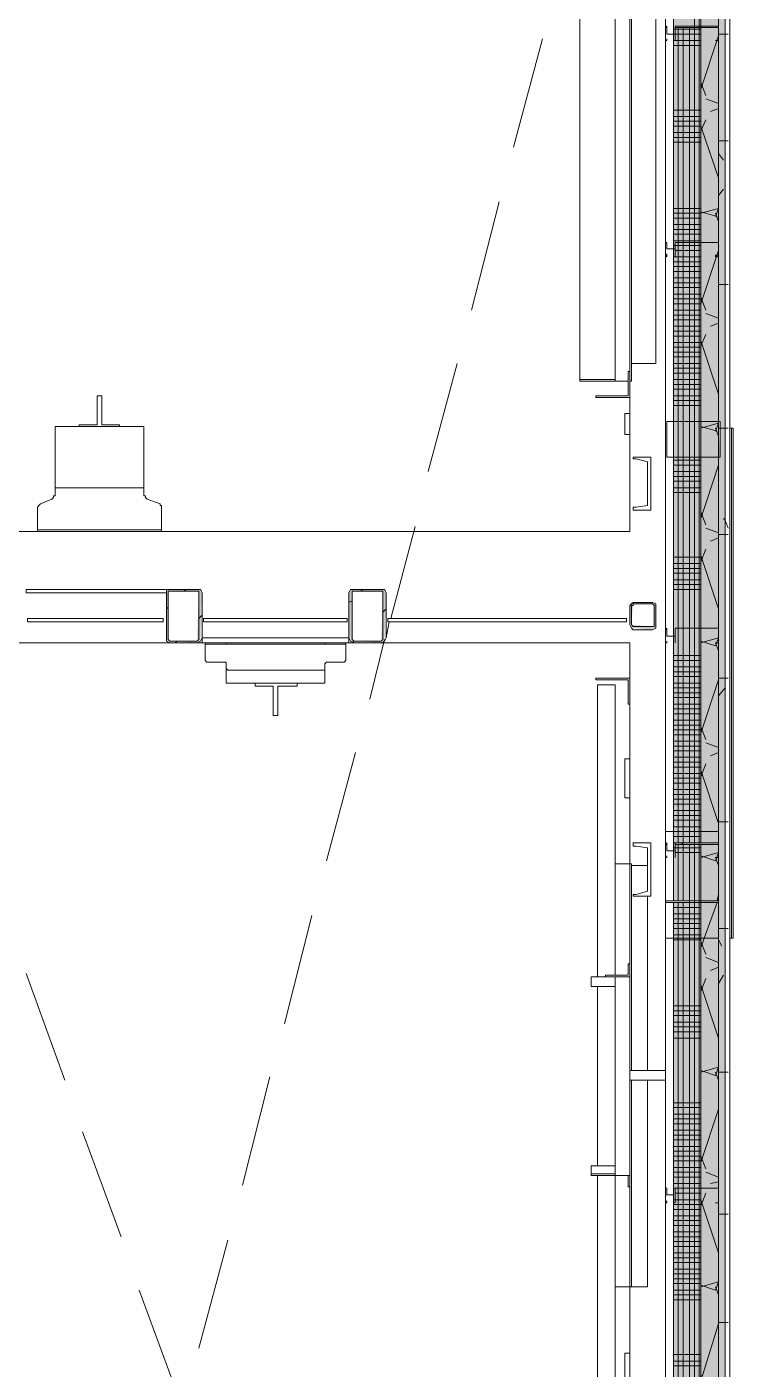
# Model space of a CAD drawing. Header units: metres. Extents: x 29 to 268, y -7 to 151.
# Drawn here: x 58.235 to 60.24, y 28.981 to 32.792 of the extents above; entities that cross this region are included whole.
import ezdxf

# ---------------------------------------------------------------- set-up
doc = ezdxf.new("R2010")
doc.units = ezdxf.units.M
doc.layers.add('PDF2_Geometry', color=7, linetype='Continuous', true_color=0xaaaaaa)
doc.layers.add('PDF2_Solid Fills', color=7, linetype='Continuous', true_color=0xffffff)

msp = doc.modelspace()

# ---------------------------------------------------------------- hatches: boundary and pattern name
at = {"layer": 'PDF2_Solid Fills', "lineweight": 0, "transparency": 33554559}
for points in [[(60.2038, 31.6712), (60.1992, 31.5704), (60.1992, 25.1674), (60.2175, 25.1674), (60.2175, 33.8987), (60.1992, 33.8987), (60.1992, 31.6712)], [(60.2038, 31.6712), (60.1992, 31.5704), (60.1992, 25.1674), (60.2175, 25.1674), (60.2175, 33.8987), (60.1992, 33.8987), (60.1992, 31.6712)], [(59.9471, 31.0937), (59.9517, 31.0983), (59.9563, 31.1533), (60.0159, 31.1533), (60.0159, 31.0891), (59.9563, 31.0937), (59.9517, 31.0937), (59.9517, 31.0845), (59.9563, 31.0845), (60.011, 31.0799), (60.0113, 31.0799), (60.0113, 31.0845), (60.0204, 31.0845), (60.0204, 31.1579), (59.9517, 31.1579), (59.9471, 31.1533)]]:
    msp.add_hatch(color=256, dxfattribs=at).paths.add_polyline_path(points)
h = msp.add_hatch(color=256, dxfattribs=at)
h.paths.add_polyline_path([(60.1488, 26.2537), (60.1992, 26.2537), (60.1992, 33.8483), (60.1488, 33.8483)])
h.paths.add_polyline_path([(60.1992, 26.2491), (60.1488, 26.2491), (60.1488, 25.1812), (60.1992, 25.1812)])
h = msp.add_hatch(color=256, dxfattribs=at)
h.paths.add_polyline_path([(60.1488, 26.2537), (60.1992, 26.2537), (60.1992, 33.8483), (60.1488, 33.8483)])
h.paths.add_polyline_path([(60.1992, 26.2491), (60.1488, 26.2491), (60.1488, 25.1812), (60.1992, 25.1812)])
h = msp.add_hatch(color=256, dxfattribs=at)
h.paths.add_polyline_path([(60.0709, 30.507), (60.0755, 30.507), (60.0755, 30.31), (60.1488, 30.31), (60.1488, 33.775), (60.0709, 33.775), (60.0709, 33.7475), (60.0755, 33.7475), (60.0709, 33.1241)])
h.paths.add_polyline_path([(60.1488, 26.35), (60.0709, 26.35), (60.0709, 26.2537), (60.1488, 26.2537)])
h.paths.add_polyline_path([(60.1488, 26.2491), (60.0709, 26.2491), (60.0709, 25.2317), (60.1488, 25.2317)])
h.paths.add_polyline_path([(60.0709, 26.3545), (60.1488, 26.3545), (60.1488, 30.3054), (60.0709, 30.3054), (60.0709, 28.8616), (60.0755, 28.8616), (60.0709, 27.7524)])
h = msp.add_hatch(color=256, dxfattribs=at)
h.paths.add_polyline_path([(60.0709, 30.31), (60.1488, 30.31), (60.1488, 33.775), (60.0709, 33.775), (60.0709, 33.7475), (60.0755, 33.7475), (60.0709, 33.1241)])
h.paths.add_polyline_path([(60.1488, 26.2491), (60.0709, 26.2491), (60.0709, 25.2317), (60.1488, 25.2317)])
h.paths.add_polyline_path([(60.1488, 26.35), (60.0709, 26.35), (60.0709, 26.2537), (60.1488, 26.2537)])
h.paths.add_polyline_path([(60.1488, 30.3054), (60.0709, 30.3054), (60.0709, 26.3545), (60.1488, 26.3545)])
h = msp.add_hatch(color=256, dxfattribs=at)
h.paths.add_polyline_path([(58.7279, 31.0525), (58.7325, 31.1946), (58.6317, 31.1946), (58.6317, 31.0479), (58.6409, 31.0525), (58.6363, 31.0525), (58.6363, 31.19), (58.7233, 31.19), (58.7187, 31.0525), (58.7279, 31.0479)])
h.paths.add_polyline_path([(58.6409, 31.0479), (58.7176, 31.0434), (58.7187, 31.0434), (58.7187, 31.0479)])
h = msp.add_hatch(color=256, dxfattribs=at)
h.paths.add_polyline_path([(59.2505, 31.0525), (59.255, 31.1928), (59.255, 31.1946), (59.1542, 31.1946), (59.1496, 31.19), (59.1496, 31.0571), (59.1542, 31.0571), (59.1542, 31.0479), (59.1633, 31.0525), (59.1587, 31.0525), (59.1587, 31.19), (59.2459, 31.19), (59.2413, 31.0525), (59.2505, 31.0479)])
h.paths.add_polyline_path([(59.1633, 31.0479), (59.2401, 31.0434), (59.2413, 31.0434), (59.2413, 31.0479)])

# ---------------------------------------------------------------- linework, layer by layer
at = {"layer": 'PDF2_Geometry', "lineweight": 0}
for points in [[(56.7525, 30.8325), (57.5821, 30.8325), (57.5821, 27.2758), (56.7708, 27.2758), (56.5875, 27.2758), (56.5875, 25.3324), (56.5875, 25.1491), (57.5821, 25.1491), (60.0479, 25.1491), (60.2313, 25.1491), (60.2313, 33.7475), (60.2313, 33.9308), (56.7525, 33.9308), (56.7525, 33.7475), (56.7525, 31.0158)], [(60.2313, 25.1491), (60.2313, 33.9125), (60.2175, 33.9125), (60.2175, 25.1491), (60.2313, 25.1491), (60.2313, 33.9308)], [(59.9471, 33.72), (59.9471, 31.3595), (56.9358, 31.3595), (56.9358, 33.72), (59.9471, 33.72), (59.9471, 31.3595), (56.9358, 31.3595), (56.9358, 33.72)], [(60.1992, 28.9396), (60.1992, 30.2046), (60.1992, 30.507), (60.1992, 31.5704), (60.1992, 31.6712), (60.1992, 33.0233), (60.1992, 31.6712), (60.1992, 31.5704), (60.1992, 30.507), (60.1992, 30.2046)], [(60.0755, 32.7712), (60.0525, 32.7712), (60.0525, 32.7896), (60.0479, 32.7896), (60.0479, 32.7529), (60.0525, 32.7529), (60.0525, 32.7575), (60.0525, 32.7529), (60.0479, 32.7529), (60.0479, 32.7896), (60.0525, 32.7942), (60.0525, 32.7896), (60.0525, 32.7712), (60.0755, 32.7712), (60.0755, 32.7896), (60.0755, 32.7942), (60.1992, 32.7942), (60.1992, 32.7896), (60.1992, 32.7529), (60.1901, 32.7529), (60.1992, 32.7529), (60.1992, 32.7896), (60.0755, 32.7896), (60.0755, 32.7529)], [(60.0755, 32.1617), (60.0525, 32.1617), (60.0525, 32.1799), (60.0479, 32.1799), (60.0479, 32.1433), (60.0525, 32.1433), (60.0525, 32.1479), (60.0525, 32.1433), (60.0525, 32.1388), (60.0479, 32.1433), (60.0479, 32.1799), (60.0525, 32.1799), (60.0525, 32.1617), (60.0755, 32.1617), (60.0755, 32.1799), (60.1992, 32.1799), (60.1992, 32.1433), (60.1992, 32.1388), (60.1901, 32.1388), (60.1901, 32.1433), (60.1992, 32.1433), (60.1992, 32.1799), (60.0755, 32.1799), (60.0755, 32.1388)], [(59.8509, 31.74), (59.9471, 31.74), (59.9471, 31.8133), (59.9425, 31.8133), (59.9425, 31.7446), (59.8509, 31.7446)], [(59.9425, 31.8041), (59.9425, 31.7675)], [(59.9425, 31.8041), (59.9425, 31.7675)], [(59.9471, 31.7675), (59.9471, 31.8041)], [(59.9471, 31.7675), (59.9471, 31.8041)], [(58.4483, 31.7446), (58.4346, 31.7446), (58.4346, 31.6621), (58.3841, 31.6621), (58.3841, 31.6575), (58.4987, 31.6575), (58.4987, 31.6621), (58.4483, 31.6621)], [(59.9471, 31.6437), (59.9471, 31.6391), (59.9471, 31.6437), (59.9471, 31.6758), (59.9471, 31.6804), (59.9471, 31.6758), (59.9471, 31.6804), (59.9471, 31.6758), (59.9471, 31.6437), (59.9471, 31.6391)], [(60.0525, 31.6712), (60.0525, 31.5979), (60.0525, 31.6712), (60.2038, 31.6712)], [(60.2038, 31.6483), (60.2038, 31.6712)], [(58.5583, 31.4833), (58.5629, 31.4833), (58.5675, 31.4833), (58.5675, 31.4879), (58.5675, 31.6437), (58.5675, 31.6483), (58.5675, 31.6529), (58.5675, 31.6575), (58.3154, 31.6575), (58.3154, 31.6529), (58.3154, 31.6483), (58.3154, 31.6437), (58.3154, 31.4879), (58.3154, 31.4833), (58.32, 31.4833), (58.3246, 31.4833)], [(60.2359, 31.6529), (60.2313, 31.6529), (60.2313, 30.2046), (60.2404, 30.2046), (60.2359, 30.2046)], [(60.2359, 31.6529), (60.2359, 30.2046), (60.2313, 30.2046), (60.2313, 31.6529), (60.2404, 31.6529)], [(60.2313, 30.2046), (60.2313, 31.6529)], [(60.2404, 30.2046), (60.2404, 31.6529)], [(60.2404, 30.2046), (60.2404, 31.6529)], [(59.9563, 31.4192), (59.9563, 31.4237), (59.9563, 31.4283), (59.9609, 31.4283), (59.9654, 31.4283), (59.9975, 31.4329), (59.9975, 31.5566), (59.9654, 31.5658), (59.9609, 31.5658), (59.9563, 31.5658), (59.9563, 31.5704), (60.0067, 31.5704), (60.0067, 31.4192)], [(58.6317, 31.1854), (58.6317, 31.1946), (58.2329, 31.1946), (58.2329, 31.1854)], [(58.7325, 31.1854), (58.7279, 31.1946), (58.7187, 31.1946), (58.6409, 31.1946), (58.6317, 31.1946), (58.6317, 31.1854), (58.6317, 31.0571), (58.6317, 31.0479), (58.6409, 31.0433), (58.7187, 31.0433), (58.7279, 31.0479), (58.7325, 31.0571)], [(58.6409, 31.19), (58.7187, 31.19), (58.7233, 31.19), (58.7233, 31.1854), (58.7233, 31.0571), (58.7233, 31.0525), (58.7187, 31.0479), (58.6409, 31.0479), (58.6363, 31.0525), (58.6363, 31.0571), (58.6363, 31.1854), (58.6363, 31.19)], [(59.255, 31.1854), (59.2505, 31.1946), (59.2413, 31.1946), (59.1633, 31.1946), (59.1542, 31.1946), (59.1496, 31.1854), (59.1496, 31.0571), (59.1542, 31.0479), (59.1633, 31.0433), (59.2413, 31.0433), (59.2505, 31.0479), (59.255, 31.0571)], [(59.1633, 31.19), (59.2413, 31.19), (59.2459, 31.19), (59.2459, 31.1854), (59.2459, 31.0571), (59.2459, 31.0525), (59.2413, 31.0479), (59.1633, 31.0479), (59.1587, 31.0525), (59.1587, 31.0571), (59.1587, 31.1854), (59.1587, 31.19)], [(59.9471, 31.0937), (59.9517, 31.0845), (59.9563, 31.0799), (60.0113, 31.0799), (60.0205, 31.0845), (60.0205, 31.0937), (60.0205, 31.1487), (60.0205, 31.1533), (60.0113, 31.1579), (59.9563, 31.1579), (59.9517, 31.1533), (59.9471, 31.1487)], [(60.0113, 31.0891), (59.9563, 31.0891), (59.9517, 31.0937), (59.9517, 31.1487), (59.9563, 31.1487), (59.9563, 31.1533), (60.0113, 31.1533), (60.0159, 31.1487), (60.0159, 31.0937), (60.0159, 31.0891)], [(58.2375, 31.1029), (58.6225, 31.1029), (58.6225, 31.1121), (58.2375, 31.1121)], [(58.2375, 31.1029), (58.2375, 31.1121), (58.6225, 31.1121), (58.6225, 31.1029)], [(58.7371, 31.1029), (59.145, 31.1029), (59.145, 31.1121), (58.7371, 31.1121)], [(58.7371, 31.1029), (58.7371, 31.1121), (59.145, 31.1121), (59.145, 31.1029)], [(58.7371, 31.1029), (58.7371, 31.1121), (59.145, 31.1121), (59.145, 31.1029)], [(58.7555, 31.1121), (58.7371, 31.1121)], [(59.145, 31.1121), (59.1267, 31.1121)], [(59.2596, 31.1029), (59.9379, 31.1029), (59.9379, 31.1121), (59.2596, 31.1121)], [(60.0755, 31.0616), (60.0525, 31.0616), (60.0525, 31.0799), (60.0479, 31.0799), (60.0479, 31.0433), (60.0525, 31.0433), (60.0525, 31.0479), (60.0525, 31.0433), (60.0479, 31.0433), (60.0479, 31.0799), (60.0525, 31.0845), (60.0525, 31.0799), (60.0525, 31.0662), (60.0525, 31.0616), (60.0755, 31.0616), (60.0755, 31.0799), (60.0755, 31.0845), (60.1992, 31.0845), (60.1992, 31.0799), (60.1992, 31.0433), (60.1901, 31.0433), (60.1992, 31.0433), (60.1992, 31.0799), (60.1992, 31.0845), (60.0755, 31.0845), (60.0755, 31.0799), (60.0755, 31.0433)], [(59.9471, 31.0433), (59.9471, 28.3437), (57.7563, 28.3437), (57.7563, 31.0433), (59.9471, 31.0433), (59.9471, 28.3437), (57.7563, 28.3437), (57.7563, 31.0433)], [(59.1496, 31.0433), (59.1496, 31.0571), (58.7325, 31.0571), (58.7325, 31.0433), (58.7509, 31.0433), (58.7921, 31.0433), (58.8105, 31.0433), (59.0717, 31.0433), (59.09, 31.0433), (59.1359, 31.0433)], [(59.1496, 31.0433), (59.1496, 31.0571), (58.7325, 31.0571), (58.7325, 31.0433)], [(58.8105, 30.9654), (58.8059, 30.9654), (58.8013, 30.97), (58.8013, 30.9791), (58.8013, 30.9837), (58.8013, 30.9883), (58.7967, 30.9883), (58.7921, 30.9883), (58.7509, 30.9883), (58.7463, 30.9883), (58.7417, 30.9929), (58.7417, 30.9975), (58.7417, 31.0342), (58.7417, 31.0388), (58.7463, 31.0388), (58.7509, 31.0388), (58.7921, 31.0388), (58.7967, 31.0388), (58.8013, 31.0388), (58.8059, 31.0388), (58.8105, 31.0388), (59.0717, 31.0388), (59.0763, 31.0388), (59.0809, 31.0388), (59.0855, 31.0388), (59.09, 31.0388), (59.1359, 31.0388), (59.1404, 31.0388), (59.1404, 31.0342), (59.1404, 30.9975), (59.1404, 30.9929), (59.1359, 30.9883), (59.09, 30.9883), (59.0855, 30.9883), (59.0809, 30.9837), (59.0809, 30.9791), (59.0809, 30.97), (59.0809, 30.9654), (59.0763, 30.9654), (59.0717, 30.9654)], [(58.8013, 31.0388), (58.8013, 31.0433)], [(59.0809, 31.0433), (59.0809, 31.0388)], [(58.9342, 30.8371), (58.9479, 30.8371), (58.9479, 30.9196), (59.0029, 30.9196), (59.0029, 30.9287), (58.8837, 30.9287), (58.8837, 30.9196), (58.9342, 30.9196)], [(59.8509, 30.9425), (59.8509, 30.9379), (59.9425, 30.9379), (59.9425, 30.8692), (59.9471, 30.8692), (59.9471, 30.9425)], [(59.9425, 30.9196), (59.9425, 30.8783)], [(59.9425, 30.9196), (59.9425, 30.8783)], [(59.9471, 30.8783), (59.9471, 30.9196)], [(59.9471, 30.8783), (59.9471, 30.9196)], [(60.1992, 30.507), (60.1992, 30.5345), (60.1992, 30.507), (60.0479, 30.507), (60.0479, 30.585), (60.0479, 30.507)], [(59.9563, 30.3237), (59.9563, 30.3283), (59.9609, 30.3283), (59.9654, 30.3283), (59.9975, 30.3375), (59.9975, 30.4612), (59.9654, 30.4658), (59.9609, 30.4658), (59.9563, 30.4658), (59.9563, 30.4704), (59.9563, 30.475), (60.0067, 30.475), (60.0067, 30.3237)], [(60.0755, 30.452), (60.0525, 30.452), (60.0525, 30.4704), (60.0479, 30.4704), (60.0479, 30.4337), (60.0525, 30.4337), (60.0525, 30.4383), (60.0525, 30.4337), (60.0479, 30.4337), (60.0479, 30.4704), (60.0525, 30.475), (60.0525, 30.4704), (60.0525, 30.452), (60.0755, 30.452), (60.0755, 30.4704), (60.0755, 30.475), (60.1992, 30.475), (60.1992, 30.4704), (60.1992, 30.4337), (60.1901, 30.4337), (60.1992, 30.4337), (60.1992, 30.4704), (60.0755, 30.4704), (60.0755, 30.4337)], [(60.1488, 30.4704), (60.1488, 30.3054), (60.1488, 30.2046), (60.1488, 29.4942), (60.1488, 28.9624), (60.1488, 28.8616), (60.1488, 28.3712), (60.1488, 27.8624), (60.1488, 27.7524), (60.1488, 27.592), (60.1488, 26.8816), (60.1488, 26.3545), (60.1488, 26.8816), (60.1488, 27.592), (60.1488, 27.7524), (60.1488, 27.8624), (60.1488, 28.3712), (60.1488, 28.8616), (60.1488, 28.9624), (60.1488, 29.4942), (60.1488, 30.2046), (60.1488, 30.3054)], [(59.8555, 30.397), (59.8555, 30.0946)], [(60.1992, 30.2825), (60.1992, 30.3054), (60.0479, 30.3054), (60.0479, 30.232), (60.0479, 30.31), (60.1992, 30.31)], [(60.0709, 30.3054), (60.0709, 30.2046), (60.0709, 28.9624), (60.0709, 28.8616), (60.0709, 27.7524), (60.0709, 27.592), (60.0709, 26.3545), (60.0709, 27.592), (60.0709, 27.7524), (60.0709, 28.8616), (60.0709, 28.9624), (60.0709, 30.2046)], [(60.1992, 30.2046), (60.1992, 30.2825), (60.1992, 30.2046), (60.0479, 30.2046)], [(60.0479, 30.232), (60.0479, 30.2046)], [(59.8783, 30.0946), (59.9471, 30.0946), (59.9471, 30.1312), (59.9425, 30.1312), (59.9425, 30.0991), (59.8783, 30.0991)], [(59.9059, 30.067), (59.8371, 30.067), (59.8371, 30.0946), (59.9059, 30.0946)], [(59.8555, 30.067), (59.8555, 29.815)], [(59.8555, 30.067), (59.8555, 29.5583), (59.8555, 29.815), (59.8555, 29.5583), (59.8555, 29.815)], [(59.8371, 29.5583), (59.9059, 29.5583), (59.9059, 29.5354), (59.9059, 29.5308), (59.8371, 29.5308), (59.8371, 29.5354)], [(59.8371, 29.5354), (59.9059, 29.5354)], [(59.8783, 29.5308), (59.9425, 29.5308), (59.9425, 29.4987), (59.9471, 29.4987), (59.9471, 29.5308)], [(60.0709, 29.4758), (60.0525, 29.4758), (60.0479, 29.4758), (60.0479, 29.4942), (60.0479, 29.4529), (60.0479, 29.4574), (60.0525, 29.4574), (60.0525, 29.4529), (60.0479, 29.4529), (60.0479, 29.4942), (60.0525, 29.4942), (60.0525, 29.4758), (60.0709, 29.4758), (60.0709, 29.4942), (60.0755, 29.4942), (60.1992, 29.4942), (60.1992, 29.4529), (60.1901, 29.4529), (60.1992, 29.4529), (60.1992, 29.4942), (60.0755, 29.4942), (60.0755, 29.4529), (60.0709, 29.4529)]]:
    msp.add_lwpolyline(points, close=True, dxfattribs=at)
for points in [[(60.2313, 25.1491), (60.2313, 33.7475), (60.2313, 33.9125), (60.2313, 33.9308), (60.2313, 33.9354), (59.7821, 33.9354), (60.2313, 33.9354), (60.2313, 33.9308), (59.8463, 33.9308), (60.2313, 33.9308), (60.2313, 33.9125)], [(60.2175, 25.1674), (60.2175, 33.7475), (60.2175, 33.8987), (60.2175, 33.9125), (56.7663, 33.9125), (56.7663, 33.8987), (56.7663, 33.7475), (56.7663, 31.0158), (56.7663, 30.8646), (56.7663, 30.8462), (57.5821, 30.8462), (57.5959, 30.8462), (57.5959, 27.262)], [(56.7845, 31.0158), (56.7845, 31.5658), (56.7845, 32.1754), (56.7845, 32.785), (56.7845, 33.3946), (56.7845, 33.7475), (56.7845, 33.8483), (56.7845, 33.8987), (56.9313, 33.8987), (57.5637, 33.8987), (58.1733, 33.8987), (58.7829, 33.8987), (59.3925, 33.8987), (60.0021, 33.8987), (60.1992, 33.8987), (60.1992, 33.8483), (60.1992, 33.7475), (60.1992, 33.0967), (60.1992, 33.8987), (60.2175, 33.8987), (60.2175, 25.1674)], [(60.1992, 33.0967), (60.1992, 33.8483), (60.1488, 33.8483), (60.1488, 33.7475), (60.1488, 33.2204), (60.1488, 33.1241), (60.1488, 33.0233), (60.1488, 32.7896), (60.1488, 32.1799), (60.1488, 31.6712), (60.1488, 31.5704), (60.1488, 31.0845), (60.1488, 30.507), (60.1488, 30.475)], [(60.0433, 33.7475), (60.0709, 33.7475), (60.0709, 33.775), (60.0387, 33.775), (60.0709, 33.775), (60.0709, 33.7475), (60.0709, 33.1241), (60.0709, 33.0233), (60.0709, 31.6712), (60.0709, 31.5704), (60.0709, 30.507), (60.0709, 30.31), (60.0709, 30.507), (60.0709, 31.5704), (60.0709, 31.6712), (60.0709, 33.0233), (60.0709, 33.1241), (60.0709, 33.7475), (60.0479, 33.7475), (60.0479, 25.3324)], [(60.0433, 33.7475), (60.0479, 33.7475), (60.0479, 25.3324), (57.7609, 25.3324), (57.7609, 31.0158), (57.7379, 31.0158), (57.5821, 31.0158), (56.9358, 31.0158), (56.9358, 33.7475)], [(59.805, 32.4549), (59.805, 31.8179), (59.805, 32.4504), (59.805, 31.8179), (59.805, 33.6329)], [(59.805, 33.6329), (59.805, 31.7904), (59.9059, 31.7904), (59.9059, 32.9958), (59.9059, 31.7858), (59.9425, 31.7858), (59.805, 31.7858), (59.805, 31.8133)], [(59.9517, 33.0829), (59.9517, 31.7858), (59.9471, 31.7858), (59.9517, 31.7858), (59.9517, 31.8362), (60.0205, 31.8362), (60.0205, 33.0371)], [(59.805, 31.8362), (59.805, 33.0371)], [(60.0709, 33.0233), (60.0709, 31.6712), (60.0709, 31.5704), (60.0709, 30.507), (60.0709, 30.31)], [(60.1488, 33.0233), (60.1488, 32.7896), (60.1488, 32.1799), (60.1488, 31.6712), (60.1488, 31.5704), (60.1488, 31.0845), (60.1488, 30.507), (60.1488, 30.475), (60.1488, 30.507), (60.1488, 31.0845), (60.1488, 31.5704), (60.1488, 31.6712), (60.1488, 32.1799), (60.1488, 32.7896), (60.1488, 33.0233)], [(60.1992, 28.9396), (60.1992, 30.2046), (60.1992, 30.507), (60.1992, 31.5704), (60.1992, 31.6712), (60.1992, 33.0233)], [(60.0755, 32.7896), (60.0755, 32.7896)], [(60.1992, 32.7896), (60.1992, 32.7896)], [(59.6171, 32.4504), (59.6996, 32.7575)], [(60.0525, 32.7712), (60.0525, 32.7712)], [(60.0525, 32.7712), (60.0525, 32.7712)], [(60.0525, 32.7575), (60.0525, 32.7575)], [(60.0755, 32.7529), (60.0755, 32.7529)], [(60.1901, 32.7529), (60.1901, 32.7529)], [(60.1992, 32.7529), (60.1992, 32.7529)], [(60.1992, 32.7529), (60.1992, 32.7529)], [(59.805, 32.4367), (59.805, 32.4229)], [(59.4979, 31.9875), (59.5759, 32.2946)], [(60.0755, 32.1799), (60.0755, 32.1799)], [(60.0755, 32.1799), (60.0755, 32.1799)], [(60.1763, 32.1799), (60.1763, 32.1799)], [(60.1992, 32.1799), (60.1992, 32.1799)], [(60.1992, 32.1799), (60.1992, 32.1799)], [(60.0525, 32.1617), (60.0525, 32.1617)], [(60.0525, 32.1617), (60.0525, 32.1617)], [(60.0525, 32.1479), (60.0525, 32.1479)], [(60.0755, 32.1388), (60.0755, 32.1388)], [(60.1992, 32.1433), (60.1992, 32.1433)], [(59.3742, 31.5291), (59.4567, 31.8362)], [(59.9471, 31.6942), (59.9471, 31.6345), (59.9471, 31.6942), (59.9425, 31.6942), (59.9333, 31.6942), (59.9333, 31.6345), (59.9425, 31.6345), (59.9471, 31.6345)], [(60.1671, 31.6712), (60.1671, 31.6712)], [(60.2038, 31.6483), (60.2038, 31.6483)], [(60.2038, 31.6483), (60.2038, 31.5704)], [(60.2038, 31.6483), (60.2038, 31.6483)], [(60.2038, 31.5704), (60.2038, 31.6483)], [(60.2313, 31.6529), (60.2359, 31.6529)], [(60.2313, 31.6529), (60.2404, 31.6529), (60.2359, 31.6529)], [(60.2313, 30.2046), (60.2313, 31.6529)], [(60.2313, 31.6529), (60.2313, 30.2046)], [(60.0525, 31.5979), (60.0525, 31.5979)], [(60.0525, 31.5979), (60.0525, 31.5704)], [(60.0525, 31.5979), (60.0525, 31.5979)], [(60.0525, 31.5704), (60.0525, 31.5979)], [(58.5675, 31.575), (58.5675, 31.4696), (58.5675, 31.465), (58.5675, 31.4604), (58.5721, 31.4604), (58.5721, 31.4558), (58.5767, 31.4512), (58.6133, 31.4375), (58.6133, 31.4329), (58.6179, 31.4329), (58.6179, 31.4283), (58.6179, 31.3733), (58.6179, 31.3687), (58.6179, 31.3641), (58.265, 31.3641), (58.265, 31.3687), (58.265, 31.3733), (58.265, 31.4283), (58.2696, 31.4329), (58.2742, 31.4375), (58.3063, 31.4512), (58.3109, 31.4558), (58.3109, 31.4604), (58.3154, 31.4604), (58.3154, 31.465), (58.3154, 31.4696), (58.3154, 31.575)], [(60.2038, 31.5704), (60.0525, 31.5704)], [(60.0525, 31.5704), (60.2038, 31.5704)], [(60.0663, 31.5704), (60.0663, 31.5704)], [(60.1901, 31.5704), (60.1901, 31.5704)], [(60.2038, 31.5842), (60.2038, 31.5842)], [(58.6179, 31.3733), (58.6179, 31.3687), (58.6179, 31.3641), (58.6179, 31.3595), (58.265, 31.3595), (58.265, 31.3641), (58.265, 31.3687), (58.265, 31.3733)], [(59.2687, 31.1121), (59.3375, 31.3733)], [(58.2879, 31.3641), (58.3063, 31.3641)], [(58.3063, 31.3595), (58.2879, 31.3595)], [(58.5767, 31.3641), (58.595, 31.3641)], [(58.595, 31.3595), (58.5767, 31.3595)], [(58.6821, 31.19), (58.6867, 31.1946)], [(59.1817, 31.19), (59.1909, 31.1946)], [(58.6317, 31.1396), (58.6363, 31.1442)], [(59.1496, 31.1579), (59.1587, 31.1625)], [(59.2459, 31.1304), (59.255, 31.1396)], [(58.2375, 31.1121), (58.2559, 31.1121)], [(58.2375, 31.1121), (58.2375, 31.1121)], [(58.2559, 31.1121), (58.2375, 31.1121), (58.2559, 31.1121)], [(58.2559, 31.1121), (58.2559, 31.1121)], [(58.6041, 31.1121), (58.6225, 31.1121)], [(58.6041, 31.1121), (58.6041, 31.1121)], [(58.6225, 31.1121), (58.6041, 31.1121), (58.6225, 31.1121)], [(58.6225, 31.1121), (58.6225, 31.1121)], [(58.7233, 31.1121), (58.7325, 31.1212)], [(58.7371, 31.1121), (58.7371, 31.1121)], [(58.7371, 31.1121), (58.7371, 31.1121)], [(58.7555, 31.1121), (58.7371, 31.1121), (58.7555, 31.1121)], [(58.7555, 31.1121), (58.7555, 31.1121)], [(58.7555, 31.1121), (58.7555, 31.1121)], [(59.1267, 31.1121), (59.1267, 31.1121)], [(59.1267, 31.1121), (59.1267, 31.1121)], [(59.145, 31.1121), (59.1267, 31.1121), (59.145, 31.1121)], [(59.145, 31.1121), (59.145, 31.1121)], [(59.145, 31.1121), (59.145, 31.1121)], [(59.255, 31.0571), (59.2642, 31.1029)], [(59.2779, 31.1121), (59.2596, 31.1121), (59.2779, 31.1121)], [(59.9379, 31.1121), (59.9196, 31.1121), (59.9379, 31.1121)], [(60.0525, 31.0616), (60.0525, 31.0616)], [(60.0617, 31.0616), (60.0617, 31.0616)], [(60.0755, 31.0754), (60.0755, 31.0754)], [(60.0801, 31.0845), (60.0801, 31.0845)], [(60.1992, 31.0799), (60.1992, 31.0799)], [(58.6546, 31.0433), (58.6637, 31.0479)], [(58.7921, 30.9883), (58.7509, 30.9883), (58.7463, 30.9883), (58.7417, 30.9929), (58.7417, 30.9975), (58.7417, 31.0342), (58.7417, 31.0388), (58.7417, 31.0433), (58.7417, 31.0388), (58.7417, 31.0433), (58.7417, 31.0388), (58.7417, 31.0342)], [(58.7875, 31.0388), (58.7921, 31.0388), (58.7967, 31.0388), (58.7921, 31.0388), (58.7875, 31.0388), (58.7646, 31.0388), (58.76, 31.0388), (58.7646, 31.0388)], [(59.1175, 31.0388), (59.1221, 31.0388), (59.1175, 31.0388), (59.0946, 31.0388), (59.09, 31.0388), (59.0855, 31.0388), (59.09, 31.0388), (59.0946, 31.0388)], [(59.1404, 31.0342), (59.1404, 31.0388), (59.1404, 31.0433), (59.1404, 31.0388), (59.1404, 31.0433), (59.1404, 31.0388), (59.1404, 31.0342), (59.1404, 30.9975), (59.1404, 30.9929), (59.1359, 30.9883), (59.09, 30.9883)], [(59.1587, 31.0433), (59.1633, 31.0479)], [(59.2092, 30.8829), (59.2505, 31.0525)], [(60.0479, 31.0525), (60.0479, 31.0525)], [(60.0525, 31.0479), (60.0525, 31.0479)], [(60.0755, 31.0433), (60.0755, 31.0433)], [(60.1901, 31.0433), (60.1901, 31.0433)], [(60.1992, 31.0433), (60.1992, 31.0433)], [(60.1992, 31.0433), (60.1992, 31.0433)], [(58.8013, 30.9333), (58.8013, 30.9379), (58.8013, 30.9837), (58.8013, 30.9791), (58.8013, 30.97)], [(58.8013, 30.9837), (58.8013, 30.9379), (58.8013, 30.9333), (58.8013, 30.9287), (59.0809, 30.9287), (59.0809, 30.9333), (59.0809, 30.9379), (59.0809, 30.9837)], [(59.0809, 30.97), (59.0809, 30.9791), (59.0809, 30.9837), (59.0809, 30.9379), (59.0809, 30.9333)], [(59.8555, 30.4108), (59.8555, 30.0946), (59.8555, 30.9241), (59.9059, 30.9241), (59.9059, 30.0991), (59.9059, 30.4154), (59.9517, 30.4154), (59.9517, 29.8287)], [(59.8555, 30.8875), (59.8555, 30.0946), (59.8555, 30.397)], [(59.9517, 30.365), (59.9517, 30.4154), (59.9059, 30.4154), (59.9059, 30.8875)], [(59.0855, 30.4245), (59.1679, 30.7316)], [(59.9471, 30.7133), (59.9471, 30.6033), (59.9471, 30.7133), (59.9425, 30.7133), (59.9333, 30.7133), (59.9333, 30.6033), (59.9425, 30.6033), (59.9471, 30.6033)], [(59.9471, 30.7041), (59.9471, 30.7087), (59.9471, 30.7041), (59.9471, 30.672), (59.9471, 30.6675), (59.9471, 30.672)], [(59.9471, 30.6537), (59.9471, 30.6583), (59.9471, 30.6537), (59.9471, 30.6216), (59.9471, 30.617), (59.9471, 30.6216)], [(60.0479, 30.5483), (60.0479, 30.5483)], [(60.1305, 30.507), (60.1305, 30.507)], [(60.0525, 30.452), (60.0525, 30.452)], [(60.0525, 30.452), (60.0525, 30.452)], [(60.0755, 30.4704), (60.0755, 30.4704)], [(60.0755, 30.452), (60.0755, 30.452)], [(60.0938, 30.4704), (60.0983, 30.475)], [(60.1488, 30.4704), (60.1488, 30.3054), (60.1488, 30.2046), (60.1488, 29.4942), (60.1488, 28.9624), (60.1488, 28.8616), (60.1488, 28.3712), (60.1488, 27.8624), (60.1488, 27.7524), (60.1488, 27.592), (60.1488, 26.8816), (60.1488, 26.3545)], [(60.1992, 30.4704), (60.1992, 30.4704)], [(60.0525, 30.4383), (60.0525, 30.4383)], [(60.0755, 30.4337), (60.0755, 30.4337)], [(60.1901, 30.4337), (60.1901, 30.4337)], [(60.1992, 30.4337), (60.1992, 30.4337)], [(60.1992, 30.4337), (60.1992, 30.4337)], [(59.9517, 30.4108), (59.9975, 30.4108), (59.9975, 30.3375)], [(59.9975, 30.3237), (59.9975, 29.8287)], [(60.0709, 30.3054), (60.0709, 30.2046), (60.0709, 28.9624), (60.0709, 28.8616), (60.0709, 27.7524), (60.0709, 27.592), (60.0709, 26.3545)], [(58.9663, 29.9616), (59.0442, 30.2687)], [(60.1992, 30.2825), (60.1992, 30.2825)], [(60.1992, 30.2825), (60.1992, 30.2825)], [(60.0479, 30.232), (60.0479, 30.232)], [(60.0479, 30.232), (60.0479, 30.232)], [(60.2359, 30.2046), (60.2404, 30.2046), (60.2313, 30.2046)], [(60.2359, 30.2046), (60.2313, 30.2046)], [(58.2329, 30.1037), (58.3429, 29.8012)], [(59.9059, 30.0946), (59.8371, 30.0946), (59.9059, 30.0946)], [(59.9059, 28.7379), (59.9059, 29.2146), (59.9059, 29.5308), (59.9059, 30.0946), (59.9059, 29.5308), (59.9059, 28.7058), (59.8555, 28.7058), (59.8555, 29.5308), (59.8555, 29.2146)], [(59.8555, 30.067), (59.8555, 29.5583)], [(59.8555, 29.5583), (59.8555, 30.067)], [(58.8471, 29.5033), (58.925, 29.8104)], [(59.8555, 29.815), (59.8555, 29.8058)], [(59.9471, 29.8287), (59.9471, 29.8241), (59.9471, 29.8196), (59.9471, 29.815), (59.9471, 29.8104), (59.9471, 29.8058), (59.9471, 29.8012), (60.0479, 29.8012)], [(60.0479, 29.8287), (59.9471, 29.8287), (59.9471, 29.8241), (59.9471, 29.8196), (59.9471, 29.815), (59.9471, 29.8104), (59.9471, 29.8058), (59.9471, 29.8012)], [(59.9471, 29.8196), (59.9471, 29.8196)], [(59.9471, 29.8196), (59.9471, 29.8196)], [(59.9517, 29.8012), (59.9517, 29.2146), (59.9059, 29.2146), (59.9517, 29.2146), (59.9517, 29.265)], [(59.9471, 29.8012), (59.9471, 29.8012)], [(59.9975, 29.8012), (59.9975, 29.2146), (59.9517, 29.2146)], [(58.3933, 29.6546), (58.5033, 29.3566)], [(59.8555, 28.7379), (59.8555, 29.5308), (59.8555, 29.2329), (59.8555, 29.5308), (59.8555, 29.2283)], [(60.0479, 29.4942), (60.0479, 29.4942)], [(60.0525, 29.4758), (60.0525, 29.4758)], [(60.0755, 29.4942), (60.0755, 29.4942)], [(60.1213, 29.4942), (60.1259, 29.4942)], [(60.1992, 29.4942), (60.1992, 29.4942)], [(60.1992, 29.4942), (60.1992, 29.4942)], [(60.0479, 29.4529), (60.0479, 29.4529)], [(60.1901, 29.4529), (60.1901, 29.4529)], [(60.1992, 29.4529), (60.1992, 29.4529)], [(60.1992, 29.4529), (60.1992, 29.4529)], [(58.7233, 29.0404), (58.8059, 29.3474)], [(58.5537, 29.2054), (58.6637, 28.9074)], [(59.9471, 29.0266), (59.9471, 28.912), (59.9471, 29.0266), (59.9425, 29.0266), (59.9333, 29.0266), (59.9333, 28.912), (59.9425, 28.912), (59.9471, 28.912)], [(59.9471, 29.0037), (59.9471, 29.0083), (59.9471, 29.0037), (59.9471, 28.9716), (59.9471, 28.967), (59.9471, 28.9716)]]:
    msp.add_lwpolyline(points, dxfattribs=at)
at = {"layer": 'PDF2_Geometry', "color": 254, "lineweight": 0, "true_color": 0xeaeaea}
for points in [[(60.1305, 25.2316), (60.1305, 33.7475), (60.1305, 33.775), (60.1305, 33.8483)], [(60.1442, 26.3545), (60.1442, 27.592), (60.1442, 27.7524), (60.1442, 28.8616), (60.1442, 28.9624), (60.1442, 30.2046), (60.1442, 30.3054), (60.1442, 30.507), (60.1442, 31.5704), (60.1442, 31.6712), (60.1442, 33.0233), (60.1442, 33.1241), (60.1442, 33.7475), (60.1442, 33.775), (60.1442, 33.8483)], [(60.1488, 32.785), (60.0709, 32.785)], [(60.0846, 30.475), (60.0846, 30.507), (60.0846, 31.0845), (60.0846, 31.5704), (60.0846, 31.6712), (60.0846, 32.1799), (60.0846, 32.7896)], [(60.0983, 30.475), (60.0983, 30.507), (60.0983, 31.0845), (60.0983, 31.5704), (60.0983, 31.6712), (60.0983, 32.1799), (60.0983, 32.7896)], [(60.1167, 30.475), (60.1167, 31.0845), (60.1167, 31.5704), (60.1167, 31.6712), (60.1167, 32.1799), (60.1167, 32.7896)], [(60.1488, 32.7529), (60.0709, 32.7529)], [(60.1488, 32.7391), (60.0709, 32.7391)], [(60.1488, 32.7712), (60.0755, 32.7712)], [(60.1488, 32.5558), (60.0709, 32.5558)], [(60.1488, 32.5375), (60.0709, 32.5375)], [(60.1488, 32.5237), (60.0709, 32.5237)], [(60.1488, 32.51), (60.0709, 32.51)], [(60.1488, 32.4917), (60.0709, 32.4917)], [(60.1488, 32.4779), (60.0709, 32.4779)], [(60.1488, 32.4641), (60.0709, 32.4641)], [(60.1488, 32.2762), (60.0709, 32.2762)], [(60.1488, 32.2625), (60.0709, 32.2625)], [(60.1488, 32.2487), (60.0709, 32.2487)], [(60.1488, 32.2304), (60.0709, 32.2304)], [(60.1488, 32.2167), (60.0709, 32.2167)], [(60.1488, 32.2029), (60.0709, 32.2029)], [(60.1488, 32.1845), (60.0709, 32.1845)], [(60.1488, 32.1708), (60.0709, 32.1708)], [(60.1488, 32.1388), (60.0709, 32.1388)], [(60.1488, 32.1571), (60.0755, 32.1571)], [(60.1488, 32.125), (60.0709, 32.125)], [(60.1488, 32.1112), (60.0709, 32.1112)], [(60.1488, 32.0975), (60.0709, 32.0975)], [(60.1488, 32.0791), (60.0709, 32.0791)], [(60.1488, 32.0654), (60.0709, 32.0654)], [(60.1488, 32.0517), (60.0709, 32.0517)], [(60.1488, 32.0333), (60.0709, 32.0333)], [(60.1488, 32.0196), (60.0709, 32.0196)], [(60.1488, 32.0058), (60.0709, 32.0058)], [(60.1488, 31.9737), (60.0709, 31.9737)], [(60.1488, 31.96), (60.0709, 31.96)], [(60.1488, 31.9416), (60.0709, 31.9416)], [(60.1488, 31.9279), (60.0709, 31.9279)], [(60.1488, 31.9141), (60.0709, 31.9141)], [(60.1488, 31.8958), (60.0709, 31.8958)], [(60.1488, 31.8821), (60.0709, 31.8821)], [(60.1488, 31.8683), (60.0709, 31.8683)], [(60.1488, 31.8546), (60.0709, 31.8546)], [(60.1488, 31.8362), (60.0709, 31.8362)], [(60.1488, 31.8225), (60.0709, 31.8225)], [(60.1488, 31.8087), (60.0709, 31.8087)], [(60.1488, 31.7904), (60.0709, 31.7904)], [(60.1488, 31.7766), (60.0709, 31.7766)], [(60.1488, 31.7629), (60.0709, 31.7629)], [(60.1488, 31.7446), (60.0709, 31.7446)], [(60.1488, 31.7308), (60.0709, 31.7308)], [(60.1488, 31.7171), (60.0709, 31.7171)], [(60.1488, 31.5612), (60.0709, 31.5612)], [(60.1488, 31.5475), (60.0709, 31.5475)], [(60.1488, 31.5291), (60.0709, 31.5291)], [(60.1488, 31.5154), (60.0709, 31.5154)], [(60.1488, 31.5016), (60.0709, 31.5016)], [(60.1488, 31.4833), (60.0709, 31.4833)], [(60.1488, 31.4696), (60.0709, 31.4696)], [(60.1488, 31.2862), (60.0709, 31.2862)], [(60.1488, 31.2679), (60.0709, 31.2679)], [(60.1488, 31.2541), (60.0709, 31.2541)], [(60.1488, 31.2404), (60.0709, 31.2404)], [(60.1488, 31.2221), (60.0709, 31.2221)], [(60.1488, 31.2083), (60.0709, 31.2083)], [(60.1488, 31.1946), (60.0709, 31.1946)], [(60.1488, 31.0066), (60.0709, 31.0066)], [(60.1488, 30.9929), (60.0709, 30.9929)], [(60.1488, 30.9745), (60.0709, 30.9745)], [(60.1488, 30.9608), (60.0709, 30.9608)], [(60.1488, 30.9471), (60.0709, 30.9471)], [(60.1488, 30.9287), (60.0709, 30.9287)], [(60.1488, 30.915), (60.0709, 30.915)], [(60.1488, 30.9012), (60.0709, 30.9012)], [(60.1488, 30.8875), (60.0709, 30.8875)], [(60.1488, 30.8692), (60.0709, 30.8692)], [(60.1488, 30.8554), (60.0709, 30.8554)], [(60.1488, 30.8416), (60.0709, 30.8416)], [(60.1488, 30.8233), (60.0709, 30.8233)], [(60.1488, 30.8095), (60.0709, 30.8095)], [(60.1488, 30.7958), (60.0709, 30.7958)], [(60.1488, 30.782), (60.0709, 30.782)], [(60.1488, 30.7638), (60.0709, 30.7638)], [(60.1488, 30.75), (60.0709, 30.75)], [(60.1488, 30.7362), (60.0709, 30.7362)], [(60.1488, 30.7041), (60.0709, 30.7041)], [(60.1488, 30.6904), (60.0709, 30.6904)], [(60.1488, 30.672), (60.0709, 30.672)], [(60.1488, 30.6583), (60.0709, 30.6583)], [(60.1488, 30.6446), (60.0709, 30.6446)], [(60.1488, 30.6262), (60.0709, 30.6262)], [(60.1488, 30.6125), (60.0709, 30.6125)], [(60.1488, 30.5987), (60.0709, 30.5987)], [(60.1488, 30.585), (60.0709, 30.585)], [(60.1488, 30.5666), (60.0709, 30.5666)], [(60.1488, 30.5529), (60.0709, 30.5529)], [(60.1488, 30.5391), (60.0709, 30.5391)], [(60.1488, 30.5208), (60.0709, 30.5208)], [(60.1488, 30.507), (60.0709, 30.507)], [(60.1488, 30.4933), (60.0709, 30.4933)], [(60.1488, 30.475), (60.0709, 30.475)], [(60.1488, 30.4612), (60.0709, 30.4612)], [(60.0846, 30.31), (60.0846, 30.4704)], [(60.0983, 30.31), (60.0983, 30.4704)], [(60.1167, 25.2316), (60.1167, 25.6578), (60.1167, 26.8816), (60.1167, 27.8624), (60.1167, 28.3712), (60.1167, 29.4942), (60.1167, 30.4704)], [(60.1488, 30.4475), (60.0755, 30.4475)], [(60.0846, 26.3545), (60.0846, 26.8816), (60.0846, 27.592), (60.0846, 27.7524), (60.0846, 27.8624), (60.0846, 28.3712), (60.0846, 28.8616), (60.0846, 28.9624), (60.0846, 29.4942), (60.0846, 30.2046), (60.0846, 30.3054)], [(60.0983, 26.3545), (60.0983, 26.8816), (60.0983, 27.592), (60.0983, 27.7524), (60.0983, 27.8624), (60.0983, 28.3712), (60.0983, 28.8616), (60.0983, 28.9624), (60.0983, 29.4942), (60.0983, 30.2046), (60.0983, 30.3054)], [(60.1488, 30.2916), (60.0709, 30.2916)], [(60.1488, 30.2733), (60.0709, 30.2733)], [(60.1488, 30.2595), (60.0709, 30.2595)], [(60.1488, 30.2458), (60.0709, 30.2458)], [(60.1488, 30.232), (60.0709, 30.232)], [(60.1488, 30.2138), (60.0709, 30.2138)], [(60.1488, 30.2), (60.0709, 30.2)], [(60.1488, 30.012), (60.0709, 30.012)], [(60.1488, 29.9983), (60.0709, 29.9983)], [(60.1488, 29.9845), (60.0709, 29.9845)], [(60.1488, 29.9662), (60.0709, 29.9662)], [(60.1488, 29.9525), (60.0709, 29.9525)], [(60.1488, 29.9388), (60.0709, 29.9388)], [(60.1488, 29.9204), (60.0709, 29.9204)], [(60.1488, 29.737), (60.0709, 29.737)], [(60.1488, 29.7233), (60.0709, 29.7233)], [(60.1488, 29.7049), (60.0709, 29.7049)], [(60.1488, 29.6912), (60.0709, 29.6912)], [(60.1488, 29.6775), (60.0709, 29.6775)], [(60.1488, 29.6592), (60.0709, 29.6592)], [(60.1488, 29.6454), (60.0709, 29.6454)], [(60.1488, 29.6316), (60.0709, 29.6316)], [(60.1488, 29.6133), (60.0709, 29.6133)], [(60.1488, 29.5995), (60.0709, 29.5995)], [(60.1488, 29.5858), (60.0709, 29.5858)], [(60.1488, 29.572), (60.0709, 29.572)], [(60.1488, 29.5537), (60.0709, 29.5537)], [(60.1488, 29.54), (60.0709, 29.54)], [(60.1488, 29.5262), (60.0709, 29.5262)], [(60.1488, 29.5079), (60.0709, 29.5079)], [(60.1488, 29.462), (60.0709, 29.462)], [(60.1488, 29.4804), (60.0755, 29.4804)], [(60.1488, 29.4345), (60.0709, 29.4345)], [(60.1488, 29.4162), (60.0709, 29.4162)], [(60.1488, 29.4024), (60.0709, 29.4024)], [(60.1488, 29.3887), (60.0709, 29.3887)], [(60.1488, 29.3704), (60.0709, 29.3704)], [(60.1488, 29.3566), (60.0709, 29.3566)], [(60.1488, 29.3429), (60.0709, 29.3429)], [(60.1488, 29.3291), (60.0709, 29.3291)], [(60.1488, 29.3108), (60.0709, 29.3108)], [(60.1488, 29.297), (60.0709, 29.297)], [(60.1488, 29.2833), (60.0709, 29.2833)], [(60.1488, 29.265), (60.0709, 29.265)], [(60.1488, 29.2512), (60.0709, 29.2512)], [(60.1488, 29.2374), (60.0709, 29.2374)], [(60.1488, 29.2237), (60.0709, 29.2237)], [(60.1488, 29.2054), (60.0709, 29.2054)], [(60.1488, 29.1916), (60.0709, 29.1916)], [(60.1488, 29.1779), (60.0709, 29.1779)], [(60.1488, 29.022), (60.0709, 29.022)], [(60.1488, 29.0037), (60.0709, 29.0037)], [(60.1488, 28.99), (60.0709, 28.99)]]:
    msp.add_lwpolyline(points, dxfattribs=at)
at = {"layer": 'PDF2_Geometry', "color": 254, "lineweight": 0, "true_color": 0xdddddd}
for points in [[(60.1992, 32.7667), (60.1488, 32.6154)], [(60.1488, 32.6337), (60.1625, 32.5971)], [(60.1625, 32.5879), (60.1992, 32.5741)], [(60.1992, 32.5604), (60.1763, 32.5512)], [(60.1625, 32.5283), (60.1488, 32.4962)], [(60.1488, 32.51), (60.1992, 32.3633)], [(60.1992, 32.2762), (60.1488, 32.2625), (60.1992, 32.2762), (60.1901, 32.2533)], [(60.1488, 32.2671), (60.1946, 32.2533)], [(60.1901, 32.2625), (60.1992, 32.2396)], [(60.1992, 32.1571), (60.1488, 32.0058)], [(60.1488, 32.0241), (60.1625, 31.9875)], [(60.1625, 31.9783), (60.1992, 31.9646)], [(60.1992, 31.9508), (60.1763, 31.9416)], [(60.1625, 31.9187), (60.1488, 31.8866)], [(60.1488, 31.9004), (60.1992, 31.7491)], [(60.1992, 31.6666), (60.1488, 31.6529), (60.1992, 31.6666), (60.1901, 31.6437)], [(60.1488, 31.6575), (60.1946, 31.6437)], [(60.1901, 31.6529), (60.1992, 31.6299)], [(60.1992, 31.5475), (60.1488, 31.3962)], [(60.1488, 31.4146), (60.1625, 31.3779)], [(60.1625, 31.3687), (60.1992, 31.3549)], [(60.1992, 31.3412), (60.1763, 31.3321)], [(60.1625, 31.3092), (60.1488, 31.2725)], [(60.1488, 31.2908), (60.1992, 31.1396)], [(60.1992, 31.0571), (60.1488, 31.0433), (60.1992, 31.0571), (60.1901, 31.0342), (60.1488, 31.0479), (60.1901, 31.0342)], [(60.1901, 31.0433), (60.1992, 31.0204)], [(60.1992, 30.9379), (60.1488, 30.7866)], [(60.1488, 30.8049), (60.1625, 30.7683)], [(60.1625, 30.7592), (60.1992, 30.7454)], [(60.1992, 30.7316), (60.1763, 30.7225)], [(60.1625, 30.6995), (60.1488, 30.6629)], [(60.1488, 30.6812), (60.1992, 30.5299)], [(60.1992, 30.4475), (60.1488, 30.4337), (60.1992, 30.4475), (60.1901, 30.4245), (60.1488, 30.4383), (60.1901, 30.4245)], [(60.1901, 30.4337), (60.1992, 30.4108)], [(60.1946, 30.3054), (60.1579, 30.2046), (60.1488, 30.177), (60.1579, 30.2046)], [(60.1992, 30.3283), (60.1946, 30.31)], [(60.1488, 30.1954), (60.1625, 30.1587)], [(60.1625, 30.1495), (60.1992, 30.1358)], [(60.1992, 30.122), (60.1763, 30.1129)], [(60.1625, 30.09), (60.1488, 30.0533)], [(60.1488, 30.0716), (60.1992, 29.9204)], [(60.1992, 29.8379), (60.1488, 29.8241), (60.1992, 29.8379), (60.1901, 29.815), (60.1488, 29.8287), (60.1901, 29.815)], [(60.1901, 29.8241), (60.1992, 29.8012)], [(60.1992, 29.7187), (60.1488, 29.5674)], [(60.1488, 29.5858), (60.1625, 29.5491)], [(60.1625, 29.54), (60.1992, 29.5262)], [(60.1992, 29.5124), (60.1763, 29.5079)], [(60.1625, 29.4804), (60.1488, 29.4437)], [(60.1488, 29.462), (60.1992, 29.3108)], [(60.1992, 29.2283), (60.1488, 29.2146), (60.1992, 29.2283), (60.1901, 29.2054), (60.1488, 29.2192), (60.1901, 29.2054)], [(60.1901, 29.2146), (60.1992, 29.1916)], [(60.1992, 29.1092), (60.1533, 28.9624), (60.1488, 28.9579), (60.1533, 28.9624)]]:
    msp.add_lwpolyline(points, close=True, dxfattribs=at)
at = {"layer": 'PDF2_Geometry', "color": 254, "lineweight": 0, "true_color": 0xeaeaea}
for points in [[(60.2267, 32.7712), (60.2175, 32.7712), (60.1992, 32.7712), (60.2175, 32.7712)], [(60.2267, 32.4687), (60.2175, 32.4687), (60.1992, 32.4687), (60.2175, 32.4687)], [(60.1992, 32.4321), (60.2129, 32.4138)], [(60.1992, 32.3129), (60.2129, 32.3312)], [(60.2267, 32.0608), (60.2175, 32.0608), (60.1992, 32.0608), (60.2175, 32.0608)], [(60.0709, 31.9875), (60.1488, 31.9875)], [(60.2267, 31.6529), (60.2175, 31.6529), (60.1992, 31.6529), (60.2175, 31.6529)], [(60.2175, 31.3916), (60.2267, 31.3687), (60.2175, 31.3916), (60.2129, 31.3962)], [(60.2267, 31.3504), (60.2175, 31.3504), (60.1992, 31.3504), (60.2175, 31.3504)], [(60.2267, 30.9425), (60.2175, 30.9425), (60.1992, 30.9425), (60.2175, 30.9425)], [(60.2175, 30.915), (60.2175, 30.9196), (60.2175, 30.915), (60.1992, 30.8921)], [(60.0709, 30.7179), (60.1488, 30.7179)], [(60.2267, 30.5345), (60.2175, 30.5345), (60.1992, 30.5345), (60.2175, 30.5345)], [(60.2267, 30.232), (60.2175, 30.232), (60.1992, 30.232), (60.2175, 30.232)], [(60.1992, 30.2), (60.2083, 30.1816)], [(60.1992, 30.0762), (60.2129, 30.0991)], [(60.2267, 29.8241), (60.2175, 29.8241), (60.1992, 29.8241), (60.2175, 29.8241)], [(60.0709, 29.4483), (60.1488, 29.4483)], [(60.2267, 29.4208), (60.2175, 29.4208), (60.1992, 29.4208), (60.2175, 29.4208)], [(60.2267, 29.1137), (60.2175, 29.1137), (60.1992, 29.1137), (60.2175, 29.1137)]]:
    msp.add_lwpolyline(points, close=True, dxfattribs=at)

doc.saveas('drawing.dxf')
